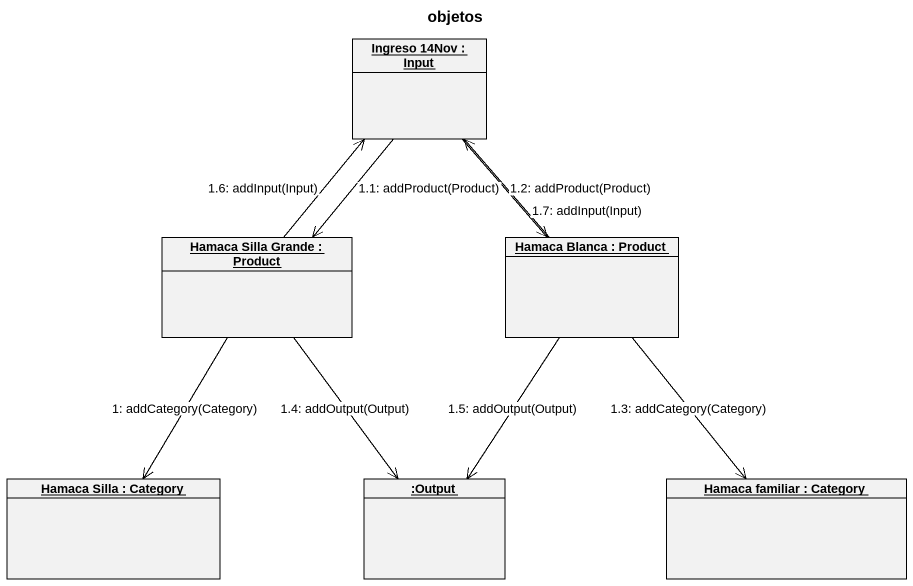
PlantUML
@startuml
title objetos
hide circle
hide empty members
object "Ingreso 14Nov : Input" as Ingreso_14Nov
object "Hamaca Silla Grande : Product" as Hamaca_Silla_Grande
object "Hamaca Blanca : Product" as Hamaca_Blanca
object "Hamaca Silla : Category" as Hamaca_Silla
object ":Output" as Output
object "Hamaca familiar : Category" as Hamaca_familiar
Hamaca_Silla_Grande --> Hamaca_Silla : 1: addCategory(Category)
Ingreso_14Nov --> Hamaca_Silla_Grande : 1.1: addProduct(Product)
Ingreso_14Nov --> Hamaca_Blanca : 1.2: addProduct(Product)
Hamaca_Blanca --> Hamaca_familiar : 1.3: addCategory(Category)
Hamaca_Silla_Grande --> Output : 1.4: addOutput(Output)
Hamaca_Blanca --> Output : 1.5: addOutput(Output)
Hamaca_Silla_Grande -up-> Ingreso_14Nov : 1.6: addInput(Input)
Hamaca_Blanca -up-> Ingreso_14Nov : 1.7: addInput(Input)
@enduml
